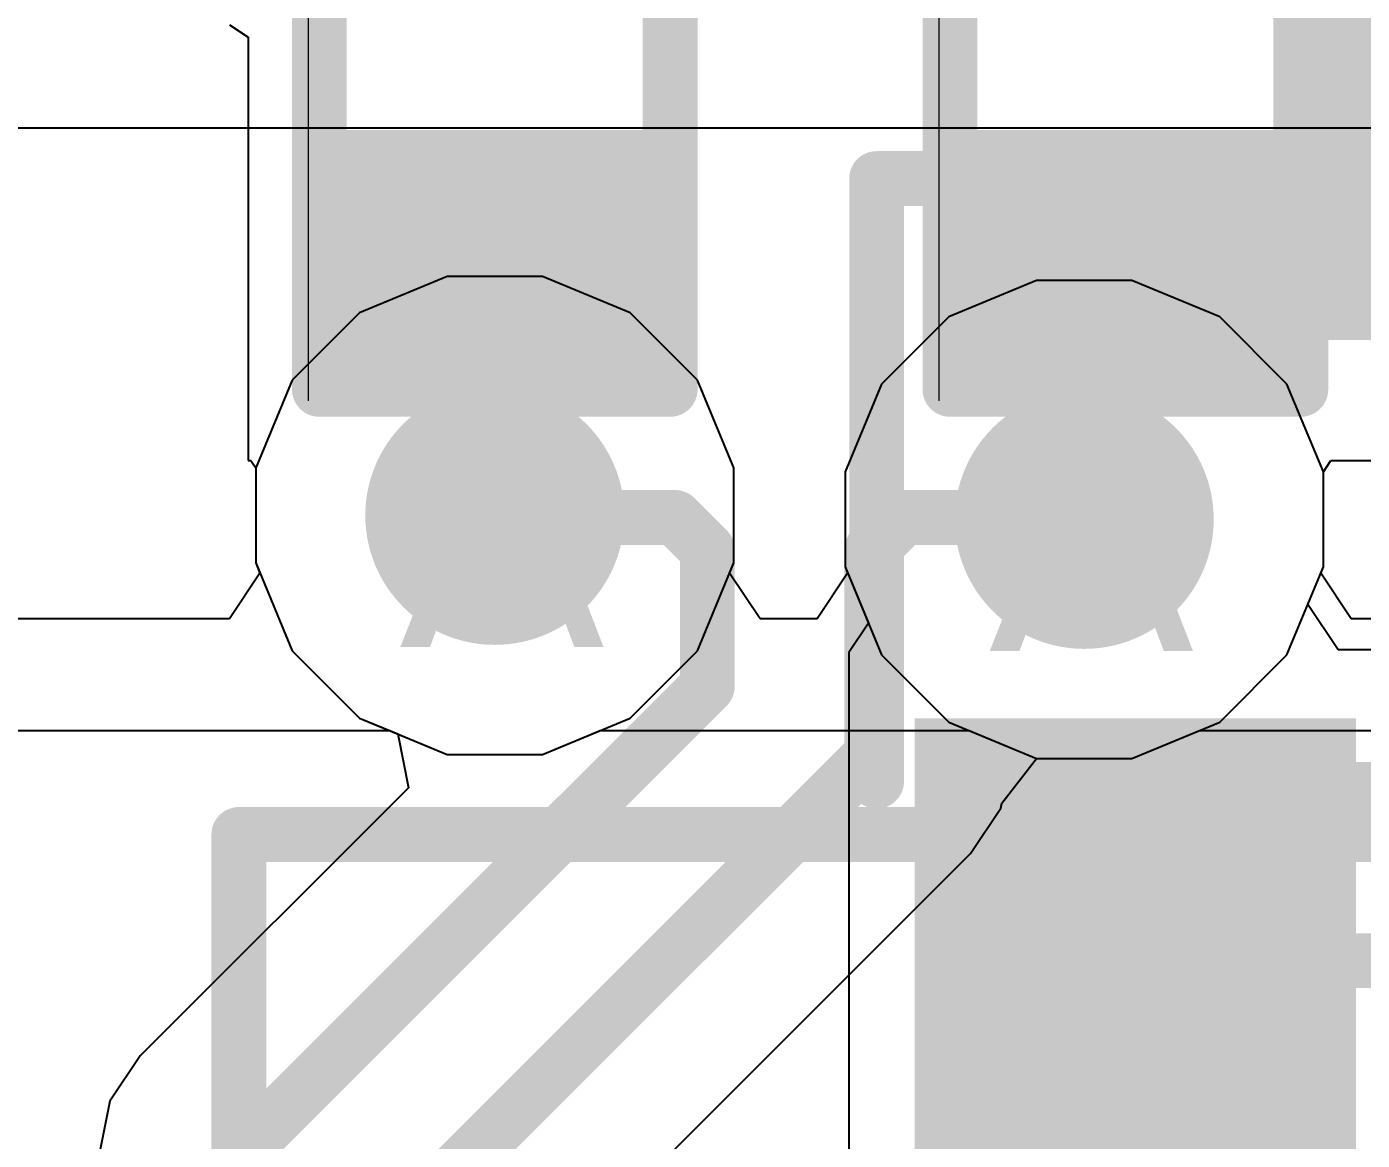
# Model space of a CAD drawing. Header units: inches. Extents: x 0 to 5271, y 0 to 5417.
# Drawn here: x 120.627 to 123.721, y 5.044 to 7.626 of the extents above; entities that cross this region are included whole.
import ezdxf

# ---------------------------------------------------------------- set-up
doc = ezdxf.new("R2010")
doc.units = ezdxf.units.IN
for name, color, linetype in [('Bottom Layer', 5, 'Continuous'), ('Bottom Overlay', 54, 'Continuous'), ('Bottom Paste', 16, 'Continuous'), ('Bottom Solder', 6, 'Continuous'), ('Drill Drawing', 1, 'Continuous'), ('L2_GND1', 16, 'Continuous'), ('L3_SIG1', 76, 'Continuous'), ('L4_PWR', 90, 'Continuous'), ('L5_GND2', 156, 'Continuous'), ('L6_SIG2', 130, 'Continuous'), ('L7_GND3', 216, 'Continuous'), ('Top Layer', 1, 'Continuous'), ('Top Overlay', 2, 'Continuous'), ('Top Paste', 8, 'Continuous'), ('Top Solder', 216, 'Continuous'), ('Via Holes', 16, 'Continuous')]:
    doc.layers.add(name, color=color, linetype=linetype)
doc.styles.add('Arial', font='', dxfattribs={"height": 0.2})
doc.styles.get('Arial').set_extended_font_data('Arial')

# ---------------------------------------------------------------- blocks, each defined once
blk = doc.blocks.new('R___0402_17')
at = {"layer": 'Top Layer'}
for points in [[(-0.6985, -0.3175), (-0.6985, 0.3175), (-0.2413, 0.3175), (-0.2413, -0.3175)], [(0.2413, -0.3175), (0.2413, 0.3175), (0.6985, 0.3175), (0.6985, -0.3175)]]:
    blk.add_hatch(color=1, dxfattribs=at).paths.add_polyline_path(points)
at = {"layer": 'Top Paste'}
for points in [[(-0.6985, -0.3175), (-0.6985, 0.3175), (-0.2413, 0.3175), (-0.2413, -0.3175)], [(0.2413, -0.3175), (0.2413, 0.3175), (0.6985, 0.3175), (0.6985, -0.3175)]]:
    blk.add_hatch(color=8, dxfattribs=at).paths.add_polyline_path(points)
at = {"layer": 'Top Solder'}
for points in [[(-0.7535, -0.3725), (-0.7535, 0.3725), (-0.1863, 0.3725), (-0.1863, -0.3725)], [(0.1863, -0.3725), (0.1863, 0.3725), (0.7535, 0.3725), (0.7535, -0.3725)]]:
    blk.add_hatch(color=216, dxfattribs=at).paths.add_polyline_path(points)
at = {"layer": 'Top Overlay'}
for points in [[(0.7874, 0.4064, 0.127, 0.127, 0), (-0.7874, 0.4064, 0.127, 0.127, 0)], [(-0.7874, -0.4064, 0.127, 0.127, 0), (-0.7874, 0.4064, 0.127, 0.127, 0)], [(0.7874, -0.4064, 0.127, 0.127, 0), (0.7874, 0.4064, 0.127, 0.127, 0)], [(0.7874, -0.4064, 0.127, 0.127, 0), (-0.7874, -0.4064, 0.127, 0.127, 0)], [(0.8128, -0.4318, 0.00323, 0.00323, 0), (-0.8128, -0.4318, 0.00323, 0.00323, 0)]]:
    blk.add_lwpolyline(points, format="xyseb", dxfattribs=at)
for points in [[(-0.8191, 0.4064, 0.0635, 0.0635, 1), (-0.7556, 0.4064, 0.0635, 0.0635, 1)], [(-0.8191, 0.4064, 0.0635, 0.0635, 1), (-0.7556, 0.4064, 0.0635, 0.0635, 1)], [(0.7556, 0.4064, 0.0635, 0.0635, 1), (0.8191, 0.4064, 0.0635, 0.0635, 1)], [(0.7556, 0.4064, 0.0635, 0.0635, 1), (0.8191, 0.4064, 0.0635, 0.0635, 1)], [(-0.8191, -0.4064, 0.0635, 0.0635, 1), (-0.7556, -0.4064, 0.0635, 0.0635, 1)], [(-0.8191, -0.4064, 0.0635, 0.0635, 1), (-0.7556, -0.4064, 0.0635, 0.0635, 1)], [(0.7556, -0.4064, 0.0635, 0.0635, 1), (0.8191, -0.4064, 0.0635, 0.0635, 1)], [(0.7556, -0.4064, 0.0635, 0.0635, 1), (0.8191, -0.4064, 0.0635, 0.0635, 1)], [(-0.8136, -0.4318, 0.00161, 0.00161, 1), (-0.812, -0.4318, 0.00161, 0.00161, 1)], [(0.812, -0.4318, 0.00161, 0.00161, 1), (0.8136, -0.4318, 0.00161, 0.00161, 1)]]:
    blk.add_lwpolyline(points, format="xyseb", close=True, dxfattribs=at)
blk = doc.blocks.new('SOT_23_B_19')
at = {"layer": 'Bottom Layer'}
blk.add_hatch(color=5, dxfattribs=at).paths.add_polyline_path([(0.54, 1.46), (1.36, 1.46), (1.36, 0.54), (0.54, 0.54)])
at = {"layer": 'Bottom Paste'}
blk.add_hatch(color=16, dxfattribs=at).paths.add_polyline_path([(0.54, 1.46), (1.36, 1.46), (1.36, 0.54), (0.54, 0.54)])
at = {"layer": 'Bottom Solder'}
for points in [[(0.4384, 1.5616), (1.4616, 1.5616), (1.4616, 0.4384), (0.4384, 0.4384)], [(-0.5116, -0.4384), (0.5116, -0.4384), (0.5116, -1.5616), (-0.5116, -1.5616)]]:
    blk.add_hatch(color=6, dxfattribs=at).paths.add_polyline_path(points)
at = {"layer": 'Bottom Overlay'}
for points in [[(1.5494, 0.5842, 0.127, 0.127, 0), (1.5494, -0.8128, 0.127, 0.127, 0)], [(1.5494, -0.8128, 0.127, 0.127, 0), (0.5588, -0.8128, 0.127, 0.127, 0)]]:
    blk.add_lwpolyline(points, format="xyseb", dxfattribs=at)
for points in [[(1.5176, 0.5842, 0.0635, 0.0635, 1), (1.5812, 0.5842, 0.0635, 0.0635, 1)], [(0.5271, -0.8128, 0.0635, 0.0635, 1), (0.5905, -0.8128, 0.0635, 0.0635, 1)], [(1.5176, -0.8128, 0.0635, 0.0635, 1), (1.5812, -0.8128, 0.0635, 0.0635, 1)], [(1.5176, -0.8128, 0.0635, 0.0635, 1), (1.5812, -0.8128, 0.0635, 0.0635, 1)]]:
    blk.add_lwpolyline(points, format="xyseb", close=True, dxfattribs=at)
blk = doc.blocks.new('R___0402_145')
at = {"layer": 'Top Layer'}
for points in [[(-0.6985, -0.3175), (-0.6985, 0.3175), (-0.2413, 0.3175), (-0.2413, -0.3175)], [(0.2413, -0.3175), (0.2413, 0.3175), (0.6985, 0.3175), (0.6985, -0.3175)]]:
    blk.add_hatch(color=1, dxfattribs=at).paths.add_polyline_path(points)
at = {"layer": 'Top Paste'}
for points in [[(-0.6985, -0.3175), (-0.6985, 0.3175), (-0.2413, 0.3175), (-0.2413, -0.3175)], [(0.2413, -0.3175), (0.2413, 0.3175), (0.6985, 0.3175), (0.6985, -0.3175)]]:
    blk.add_hatch(color=8, dxfattribs=at).paths.add_polyline_path(points)
at = {"layer": 'Top Solder'}
for points in [[(-0.7535, -0.3725), (-0.7535, 0.3725), (-0.1863, 0.3725), (-0.1863, -0.3725)], [(0.1863, -0.3725), (0.1863, 0.3725), (0.7535, 0.3725), (0.7535, -0.3725)]]:
    blk.add_hatch(color=216, dxfattribs=at).paths.add_polyline_path(points)
at = {"layer": 'Top Overlay'}
for points in [[(0.7874, 0.4064, 0.127, 0.127, 0), (-0.7874, 0.4064, 0.127, 0.127, 0)], [(-0.7874, -0.4064, 0.127, 0.127, 0), (-0.7874, 0.4064, 0.127, 0.127, 0)], [(0.7874, -0.4064, 0.127, 0.127, 0), (0.7874, 0.4064, 0.127, 0.127, 0)], [(0.7874, -0.4064, 0.127, 0.127, 0), (-0.7874, -0.4064, 0.127, 0.127, 0)], [(0.8128, -0.4318, 0.00323, 0.00323, 0), (-0.8128, -0.4318, 0.00323, 0.00323, 0)]]:
    blk.add_lwpolyline(points, format="xyseb", dxfattribs=at)
for points in [[(-0.8192, 0.4064, 0.0635, 0.0635, 1), (-0.7557, 0.4064, 0.0635, 0.0635, 1)], [(-0.8192, 0.4064, 0.0635, 0.0635, 1), (-0.7557, 0.4064, 0.0635, 0.0635, 1)], [(0.7556, 0.4064, 0.0635, 0.0635, 1), (0.8191, 0.4064, 0.0635, 0.0635, 1)], [(0.7556, 0.4064, 0.0635, 0.0635, 1), (0.8191, 0.4064, 0.0635, 0.0635, 1)], [(-0.8192, -0.4064, 0.0635, 0.0635, 1), (-0.7557, -0.4064, 0.0635, 0.0635, 1)], [(-0.8192, -0.4064, 0.0635, 0.0635, 1), (-0.7557, -0.4064, 0.0635, 0.0635, 1)], [(0.7556, -0.4064, 0.0635, 0.0635, 1), (0.8191, -0.4064, 0.0635, 0.0635, 1)], [(0.7556, -0.4064, 0.0635, 0.0635, 1), (0.8191, -0.4064, 0.0635, 0.0635, 1)], [(-0.8136, -0.4318, 0.00161, 0.00161, 1), (-0.812, -0.4318, 0.00161, 0.00161, 1)], [(0.812, -0.4318, 0.00161, 0.00161, 1), (0.8136, -0.4318, 0.00161, 0.00161, 1)]]:
    blk.add_lwpolyline(points, format="xyseb", close=True, dxfattribs=at)
blk = doc.blocks.new('HX20012_6A_______531')
at = {"layer": 'Top Overlay'}
for points in [[(-4.064, 2.7432, 0.127, 0.127, 0), (4.064, 2.7432, 0.127, 0.127, 0)], [(-4.064, 2.7432, 0.127, 0.127, 0), (-4.0635, -2.7432, 0.127, 0.127, 0)]]:
    blk.add_lwpolyline(points, format="xyseb", dxfattribs=at)
blk.add_lwpolyline([(-4.0957, 2.7432, 0.0635, 0.0635, 1), (-4.0322, 2.7432, 0.0635, 0.0635, 1)], format="xyseb", close=True, dxfattribs=at)
blk.add_lwpolyline([(-4.0957, 2.7432, 0.0635, 0.0635, 1), (-4.0322, 2.7432, 0.0635, 0.0635, 1)], format="xyseb", close=True, dxfattribs=at)

msp = doc.modelspace()

# ---------------------------------------------------------------- hatches: boundary and pattern name
at = {"layer": 'Bottom Layer'}
h = msp.add_hatch(color=5, dxfattribs=at)
edge = h.paths.add_edge_path()
edge.add_arc((121.711, 6.4929), 0.3, 0, 360)
h = msp.add_hatch(color=5, dxfattribs=at)
edge = h.paths.add_edge_path()
edge.add_arc((123.0766, 6.4836), 0.3, 0, 360)
at = {"layer": 'L2_GND1'}
h = msp.add_hatch(color=16, dxfattribs=at)
edge = h.paths.add_edge_path()
edge.add_arc((121.711, 6.4929), 0.3, 0, 360)
h = msp.add_hatch(color=16, dxfattribs=at)
edge = h.paths.add_edge_path()
edge.add_arc((123.0766, 6.4836), 0.3, 0, 360)
at = {"layer": 'L3_SIG1'}
h = msp.add_hatch(color=76, dxfattribs=at)
edge = h.paths.add_edge_path()
edge.add_arc((121.711, 6.4929), 0.3, 0, 360)
h = msp.add_hatch(color=76, dxfattribs=at)
edge = h.paths.add_edge_path()
edge.add_arc((123.0766, 6.4836), 0.3, 0, 360)
at = {"layer": 'L4_PWR'}
h = msp.add_hatch(color=90, dxfattribs=at)
edge = h.paths.add_edge_path()
edge.add_arc((121.711, 6.4929), 0.3, 0, 360)
h = msp.add_hatch(color=90, dxfattribs=at)
edge = h.paths.add_edge_path()
edge.add_arc((123.0766, 6.4836), 0.3, 0, 360)
at = {"layer": 'L5_GND2'}
h = msp.add_hatch(color=156, dxfattribs=at)
edge = h.paths.add_edge_path()
edge.add_arc((121.711, 6.4929), 0.3, 0, 360)
h = msp.add_hatch(color=156, dxfattribs=at)
edge = h.paths.add_edge_path()
edge.add_arc((123.0766, 6.4836), 0.3, 0, 360)
at = {"layer": 'L6_SIG2'}
h = msp.add_hatch(color=130, dxfattribs=at)
edge = h.paths.add_edge_path()
edge.add_arc((121.711, 6.4929), 0.3, 0, 360)
h = msp.add_hatch(color=130, dxfattribs=at)
edge = h.paths.add_edge_path()
edge.add_arc((123.0766, 6.4836), 0.3, 0, 360)
at = {"layer": 'L7_GND3'}
h = msp.add_hatch(color=216, dxfattribs=at)
edge = h.paths.add_edge_path()
edge.add_arc((121.711, 6.4929), 0.3, 0, 360)
h = msp.add_hatch(color=216, dxfattribs=at)
edge = h.paths.add_edge_path()
edge.add_arc((123.0766, 6.4836), 0.3, 0, 360)
at = {"layer": 'Top Layer'}
h = msp.add_hatch(color=1, dxfattribs=at)
edge = h.paths.add_edge_path()
edge.add_arc((121.711, 6.4929), 0.3, 0, 360)
h = msp.add_hatch(color=1, dxfattribs=at)
edge = h.paths.add_edge_path()
edge.add_arc((123.0766, 6.4836), 0.3, 0, 360)
at = {"layer": 'Via Holes'}
h = msp.add_hatch(color=7, dxfattribs=at)
edge = h.paths.add_edge_path()
edge.add_arc((121.711, 6.4929), 0.15, 0, 360)
h = msp.add_hatch(color=7, dxfattribs=at)
edge = h.paths.add_edge_path()
edge.add_arc((123.0766, 6.4836), 0.15, 0, 360)

# ---------------------------------------------------------------- linework, layer by layer
at = {"layer": 'Bottom Layer'}
for p, q in [((121.6008, 7.0469), (121.3972, 6.9626)), ((121.8212, 7.0469), (121.6008, 7.0469)), ((122.0248, 6.9626), (121.8212, 7.0469)), ((122.9664, 7.0376), (122.7628, 6.9532)), ((123.1868, 7.0376), (122.9664, 7.0376)), ((123.3904, 6.9532), (123.1868, 7.0376)), ((121.3972, 6.9626), (121.2413, 6.8067)), ((122.1806, 6.8067), (122.0248, 6.9626)), ((122.7628, 6.9532), (122.6069, 6.7974)), ((123.5462, 6.7974), (123.3904, 6.9532)), ((121.2413, 6.8067), (121.157, 6.6031)), ((122.265, 6.6031), (122.1806, 6.8067)), ((122.6069, 6.7974), (122.5226, 6.5938)), ((123.6306, 6.5938), (123.5462, 6.7974)), ((121.157, 6.6031), (121.157, 6.3827)), ((122.265, 6.3827), (122.265, 6.6031)), ((122.5226, 6.5938), (122.5226, 6.3734)), ((123.6306, 6.3734), (123.6306, 6.5938)), ((121.157, 6.3827), (121.2413, 6.1791)), ((122.1806, 6.1791), (122.265, 6.3827)), ((122.5226, 6.3734), (122.5765, 6.2431)), ((123.5947, 6.2868), (123.6306, 6.3734)), ((123.6653, 6.1812), (123.5947, 6.2868)), ((122.5765, 6.2431), (122.531, 6.175)), ((121.2413, 6.1791), (121.3972, 6.0233)), ((122.0248, 6.0233), (122.1806, 6.1791)), ((122.531, 6.175), (122.531, 6.175)), ((122.531, 6.175), (122.531, 4.7961)), ((123.8463, 6.1812), (123.6653, 6.1812)), ((121.3972, 6.0233), (121.6008, 5.9389)), ((121.8212, 5.9389), (122.0248, 6.0233)), ((121.6008, 5.9389), (121.8212, 5.9389))]:
    msp.add_line(p, q, dxfattribs=at)
for points in [[(123.195, 5.511, 0.127, 0.127, 0), (123.5415, 5.8575, 0.127, 0.127, 0)], [(123.5415, 5.8575, 0.127, 0.127, 0), (124.2897, 5.8575, 0.127, 0.127, 0)], [(123.195, 5.461, 0.127, 0.127, 0), (123.195, 5.511, 0.127, 0.127, 0)], [(123.195, 5.461, 0.127, 0.127, 0), (123.8016, 5.461, 0.127, 0.127, 0)]]:
    msp.add_lwpolyline(points, format="xyseb", dxfattribs=at)
for points in [[(123.5098, 5.8575, 0.0635, 0.0635, 1), (123.5733, 5.8575, 0.0635, 0.0635, 1)], [(123.5098, 5.8575, 0.0635, 0.0635, 1), (123.5733, 5.8575, 0.0635, 0.0635, 1)], [(123.1632, 5.511, 0.0635, 0.0635, 1), (123.2267, 5.511, 0.0635, 0.0635, 1)], [(123.1632, 5.511, 0.0635, 0.0635, 1), (123.2267, 5.511, 0.0635, 0.0635, 1)], [(123.1632, 5.461, 0.0635, 0.0635, 1), (123.2267, 5.461, 0.0635, 0.0635, 1)], [(123.1632, 5.461, 0.0635, 0.0635, 1), (123.2267, 5.461, 0.0635, 0.0635, 1)]]:
    msp.add_lwpolyline(points, format="xyseb", close=True, dxfattribs=at)
at = {"layer": 'L2_GND1'}
for p, q in [((121.6008, 7.0469), (121.3972, 6.9626)), ((121.8212, 7.0469), (121.6008, 7.0469)), ((122.0248, 6.9626), (121.8212, 7.0469)), ((122.9664, 7.0376), (122.7628, 6.9532)), ((123.1868, 7.0376), (122.9664, 7.0376)), ((123.3904, 6.9532), (123.1868, 7.0376)), ((121.3972, 6.9626), (121.2413, 6.8067)), ((122.1806, 6.8067), (122.0248, 6.9626)), ((122.7628, 6.9532), (122.6069, 6.7974)), ((123.5462, 6.7974), (123.3904, 6.9532)), ((121.2413, 6.8067), (121.157, 6.6031)), ((122.265, 6.6031), (122.1806, 6.8067)), ((122.6069, 6.7974), (122.5226, 6.5938)), ((123.6306, 6.5938), (123.5462, 6.7974)), ((121.157, 6.6031), (121.157, 6.3827)), ((122.265, 6.3827), (122.265, 6.6031)), ((122.5226, 6.5938), (122.5226, 6.3734)), ((123.6306, 6.3734), (123.6306, 6.5938)), ((121.157, 6.3827), (121.2413, 6.1791)), ((122.1806, 6.1791), (122.265, 6.3827)), ((122.5226, 6.3734), (122.6069, 6.1697)), ((123.5462, 6.1697), (123.6306, 6.3734)), ((121.2413, 6.1791), (121.3972, 6.0233)), ((122.0248, 6.0233), (122.1806, 6.1791)), ((122.6069, 6.1697), (122.7628, 6.0139)), ((123.3904, 6.0139), (123.5462, 6.1697)), ((121.3972, 6.0233), (121.6008, 5.9389)), ((121.8212, 5.9389), (122.0248, 6.0233)), ((122.7628, 6.0139), (122.9664, 5.9296)), ((123.1868, 5.9296), (123.3904, 6.0139)), ((121.6008, 5.9389), (121.8212, 5.9389)), ((122.9664, 5.9296), (123.1868, 5.9296))]:
    msp.add_line(p, q, dxfattribs=at)
at = {"layer": 'L3_SIG1'}
for p, q in [((121.6008, 7.0469), (121.3972, 6.9626)), ((121.8212, 7.0469), (121.6008, 7.0469)), ((122.0248, 6.9626), (121.8212, 7.0469)), ((122.9664, 7.0376), (122.7628, 6.9532)), ((123.1868, 7.0376), (122.9664, 7.0376)), ((123.3904, 6.9532), (123.1868, 7.0376)), ((121.3972, 6.9626), (121.2413, 6.8067)), ((122.1806, 6.8067), (122.0248, 6.9626)), ((122.7628, 6.9532), (122.6069, 6.7974)), ((123.5462, 6.7974), (123.3904, 6.9532)), ((121.2413, 6.8067), (121.157, 6.6031)), ((122.265, 6.6031), (122.1806, 6.8067)), ((122.6069, 6.7974), (122.5226, 6.5938)), ((123.6306, 6.5938), (123.5462, 6.7974)), ((121.157, 6.6031), (121.157, 6.3827)), ((122.265, 6.3827), (122.265, 6.6031)), ((122.5226, 6.5938), (122.5226, 6.3734)), ((123.6306, 6.3734), (123.6306, 6.5938)), ((121.157, 6.3827), (121.1668, 6.359)), ((122.2551, 6.359), (122.265, 6.3827)), ((121.1668, 6.359), (121.0963, 6.2534)), ((122.3257, 6.2534), (122.2551, 6.359)), ((122.5285, 6.359), (122.458, 6.2534)), ((122.5226, 6.3734), (122.5285, 6.359)), ((123.6246, 6.359), (123.6306, 6.3734)), ((123.6952, 6.2534), (123.6246, 6.359)), ((121.0963, 6.2534), (117.354, 6.2534)), ((122.458, 6.2534), (122.3257, 6.2534)), ((123.8396, 6.2534), (123.6952, 6.2534)), ((117.354, 5.9944), (121.4668, 5.9944)), ((121.4668, 5.9944), (121.6008, 5.9389)), ((121.8212, 5.9389), (121.9551, 5.9944)), ((121.9551, 5.9944), (122.8098, 5.9944)), ((122.8098, 5.9944), (122.9664, 5.9296)), ((123.1868, 5.9296), (123.3433, 5.9944)), ((123.3433, 5.9944), (124.2289, 5.9944)), ((121.6008, 5.9389), (121.8212, 5.9389)), ((122.9664, 5.9296), (123.1868, 5.9296))]:
    msp.add_line(p, q, dxfattribs=at)
at = {"layer": 'L4_PWR'}
for p, q in [((121.6008, 7.0469), (121.3972, 6.9626)), ((121.8212, 7.0469), (121.6008, 7.0469)), ((122.0248, 6.9626), (121.8212, 7.0469)), ((122.9664, 7.0376), (122.7628, 6.9532)), ((123.1868, 7.0376), (122.9664, 7.0376)), ((123.3904, 6.9532), (123.1868, 7.0376)), ((121.3972, 6.9626), (121.2413, 6.8067)), ((122.1806, 6.8067), (122.0248, 6.9626)), ((122.7628, 6.9532), (122.6069, 6.7974)), ((123.5462, 6.7974), (123.3904, 6.9532)), ((121.2413, 6.8067), (121.157, 6.6031)), ((122.265, 6.6031), (122.1806, 6.8067)), ((122.6069, 6.7974), (122.5226, 6.5938)), ((123.6306, 6.5938), (123.5462, 6.7974)), ((121.157, 6.6031), (121.157, 6.3827)), ((122.265, 6.3827), (122.265, 6.6031)), ((122.5226, 6.5938), (122.5226, 6.3734)), ((123.6306, 6.3734), (123.6306, 6.5938)), ((121.157, 6.3827), (121.2413, 6.1791)), ((122.1806, 6.1791), (122.265, 6.3827)), ((122.5226, 6.3734), (122.6069, 6.1697)), ((123.5462, 6.1697), (123.6306, 6.3734)), ((121.2413, 6.1791), (121.3972, 6.0233)), ((122.0248, 6.0233), (122.1806, 6.1791)), ((122.6069, 6.1697), (122.7628, 6.0139)), ((123.3904, 6.0139), (123.5462, 6.1697)), ((121.3972, 6.0233), (121.6008, 5.9389)), ((121.8212, 5.9389), (122.0248, 6.0233)), ((122.7628, 6.0139), (122.9664, 5.9296)), ((123.1868, 5.9296), (123.3904, 6.0139)), ((121.6008, 5.9389), (121.8212, 5.9389)), ((122.9664, 5.9296), (123.1868, 5.9296))]:
    msp.add_line(p, q, dxfattribs=at)
at = {"layer": 'L5_GND2'}
for p, q in [((121.6008, 7.0469), (121.3972, 6.9626)), ((121.8212, 7.0469), (121.6008, 7.0469)), ((122.0248, 6.9626), (121.8212, 7.0469)), ((122.9664, 7.0376), (122.7628, 6.9532)), ((123.1868, 7.0376), (122.9664, 7.0376)), ((123.3904, 6.9532), (123.1868, 7.0376)), ((121.3972, 6.9626), (121.2413, 6.8067)), ((122.1806, 6.8067), (122.0248, 6.9626)), ((122.7628, 6.9532), (122.6069, 6.7974)), ((123.5462, 6.7974), (123.3904, 6.9532)), ((121.2413, 6.8067), (121.157, 6.6031)), ((122.265, 6.6031), (122.1806, 6.8067)), ((122.6069, 6.7974), (122.5226, 6.5938)), ((123.6306, 6.5938), (123.5462, 6.7974)), ((121.157, 6.6031), (121.157, 6.3827)), ((122.265, 6.3827), (122.265, 6.6031)), ((122.5226, 6.5938), (122.5226, 6.3734)), ((123.6306, 6.3734), (123.6306, 6.5938)), ((121.157, 6.3827), (121.2413, 6.1791)), ((122.1806, 6.1791), (122.265, 6.3827)), ((122.5226, 6.3734), (122.6069, 6.1697)), ((123.5462, 6.1697), (123.6306, 6.3734)), ((121.2413, 6.1791), (121.3972, 6.0233)), ((122.0248, 6.0233), (122.1806, 6.1791)), ((122.6069, 6.1697), (122.7628, 6.0139)), ((123.3904, 6.0139), (123.5462, 6.1697)), ((121.3972, 6.0233), (121.6008, 5.9389)), ((121.8212, 5.9389), (122.0248, 6.0233)), ((122.7628, 6.0139), (122.9664, 5.9296)), ((123.1868, 5.9296), (123.3904, 6.0139)), ((121.6008, 5.9389), (121.8212, 5.9389)), ((122.9664, 5.9296), (123.1868, 5.9296))]:
    msp.add_line(p, q, dxfattribs=at)
at = {"layer": 'L6_SIG2'}
for p, q in [((119.8342, 7.3914), (129.4892, 7.3914)), ((121.6008, 7.0469), (121.3972, 6.9626)), ((121.8212, 7.0469), (121.6008, 7.0469)), ((122.0248, 6.9626), (121.8212, 7.0469)), ((122.9664, 7.0376), (122.7628, 6.9532)), ((123.1868, 7.0376), (122.9664, 7.0376)), ((123.3904, 6.9532), (123.1868, 7.0376)), ((121.3972, 6.9626), (121.2413, 6.8067)), ((122.1806, 6.8067), (122.0248, 6.9626)), ((122.7628, 6.9532), (122.6069, 6.7974)), ((123.5462, 6.7974), (123.3904, 6.9532)), ((121.2413, 6.8067), (121.157, 6.6031)), ((122.265, 6.6031), (122.1806, 6.8067)), ((122.6069, 6.7974), (122.5226, 6.5938)), ((123.6306, 6.5938), (123.5462, 6.7974)), ((121.157, 6.6031), (121.157, 6.3827)), ((122.265, 6.3827), (122.265, 6.6031)), ((122.5226, 6.5938), (122.5226, 6.3734)), ((123.6306, 6.3734), (123.6306, 6.5938)), ((121.157, 6.3827), (121.2413, 6.1791)), ((122.1806, 6.1791), (122.265, 6.3827)), ((122.5226, 6.3734), (122.6069, 6.1697)), ((123.5462, 6.1697), (123.6306, 6.3734)), ((121.2413, 6.1791), (121.3972, 6.0233)), ((122.0248, 6.0233), (122.1806, 6.1791)), ((122.6069, 6.1697), (122.7628, 6.0139)), ((123.3904, 6.0139), (123.5462, 6.1697)), ((121.3972, 6.0233), (121.6008, 5.9389)), ((121.8212, 5.9389), (122.0248, 6.0233)), ((122.7628, 6.0139), (122.9664, 5.9296)), ((123.1868, 5.9296), (123.3904, 6.0139)), ((121.6008, 5.9389), (121.8212, 5.9389)), ((122.9664, 5.9296), (123.1868, 5.9296))]:
    msp.add_line(p, q, dxfattribs=at)
at = {"layer": 'L7_GND3'}
for p, q in [((121.6008, 7.0469), (121.3972, 6.9626)), ((121.8212, 7.0469), (121.6008, 7.0469)), ((122.0248, 6.9626), (121.8212, 7.0469)), ((122.9664, 7.0376), (122.7628, 6.9532)), ((123.1868, 7.0376), (122.9664, 7.0376)), ((123.3904, 6.9532), (123.1868, 7.0376)), ((121.3972, 6.9626), (121.2413, 6.8067)), ((122.1806, 6.8067), (122.0248, 6.9626)), ((122.7628, 6.9532), (122.6069, 6.7974)), ((123.5462, 6.7974), (123.3904, 6.9532)), ((121.2413, 6.8067), (121.157, 6.6031)), ((122.265, 6.6031), (122.1806, 6.8067)), ((122.6069, 6.7974), (122.5226, 6.5938)), ((123.6306, 6.5938), (123.5462, 6.7974)), ((121.157, 6.6031), (121.157, 6.3827)), ((122.265, 6.3827), (122.265, 6.6031)), ((122.5226, 6.5938), (122.5226, 6.3734)), ((123.6306, 6.3734), (123.6306, 6.5938)), ((121.157, 6.3827), (121.2413, 6.1791)), ((122.1806, 6.1791), (122.265, 6.3827)), ((122.5226, 6.3734), (122.6069, 6.1697)), ((123.5462, 6.1697), (123.6306, 6.3734)), ((121.2413, 6.1791), (121.3972, 6.0233)), ((122.0248, 6.0233), (122.1806, 6.1791)), ((122.6069, 6.1697), (122.7628, 6.0139)), ((123.3904, 6.0139), (123.5462, 6.1697)), ((121.3972, 6.0233), (121.6008, 5.9389)), ((121.8212, 5.9389), (122.0248, 6.0233)), ((122.7628, 6.0139), (122.9664, 5.9296)), ((123.1868, 5.9296), (123.3904, 6.0139)), ((121.6008, 5.9389), (121.8212, 5.9389)), ((122.9664, 5.9296), (123.1868, 5.9296))]:
    msp.add_line(p, q, dxfattribs=at)
at = {"layer": 'Top Layer'}
for p, q in [((121.096, 7.6304), (121.1395, 7.6014)), ((121.1395, 7.6014), (121.1395, 6.6199)), ((121.1395, 6.6199), (121.1457, 6.6199)), ((121.1457, 6.6199), (121.157, 6.6031)), ((121.157, 6.6031), (121.157, 6.3827)), ((123.6306, 6.5937), (123.6481, 6.6199)), ((123.6306, 6.3734), (123.6306, 6.5937)), ((123.6481, 6.6199), (123.7435, 6.6199)), ((121.157, 6.3827), (121.2413, 6.1791)), ((123.5462, 6.1697), (123.6306, 6.3734)), ((121.2413, 6.1791), (121.3972, 6.0233)), ((123.3904, 6.0139), (123.5462, 6.1697)), ((121.3972, 6.0233), (121.4862, 5.9864)), ((123.1868, 5.9296), (123.3904, 6.0139)), ((121.4862, 5.9864), (121.511, 5.8618)), ((122.8855, 5.8256), (122.9664, 5.9296)), ((122.9664, 5.9296), (123.1868, 5.9296)), ((121.511, 5.8618), (120.8893, 5.2401)), ((122.8834, 5.8146), (122.8855, 5.8256)), ((122.8132, 5.7096), (122.8834, 5.8146)), ((121.9331, 4.8295), (122.8132, 5.7096)), ((120.8893, 5.2401), (120.8191, 5.1351)), ((120.8191, 5.1351), (120.7945, 5.0112))]:
    msp.add_line(p, q, dxfattribs=at)
for points in [[(121.711, 6.4929, 0.127, 0.127, 0), (121.711, 7.1025, 0.127, 0.127, 0)], [(123.0766, 6.4836, 0.127, 0.127, 0), (123.0766, 7.0932, 0.127, 0.127, 0)], [(121.711, 6.4929, 0.127, 0.127, 0), (121.7157, 6.4882, 0.127, 0.127, 0)], [(121.7157, 6.4882, 0.127, 0.127, 0), (122.1289, 6.4882, 0.127, 0.127, 0)], [(122.1289, 6.4882, 0.127, 0.127, 0), (122.2033, 6.4138, 0.127, 0.127, 0)], [(122.5843, 6.4138, 0.127, 0.127, 0), (122.6587, 6.4882, 0.127, 0.127, 0)], [(122.6587, 6.4882, 0.127, 0.127, 0), (123.0719, 6.4882, 0.127, 0.127, 0)], [(123.0719, 6.4882, 0.127, 0.127, 0), (123.0766, 6.4836, 0.127, 0.127, 0)], [(122.2033, 6.0963, 0.127, 0.127, 0), (122.2033, 6.4138, 0.127, 0.127, 0)], [(122.5843, 5.9385, 0.127, 0.127, 0), (122.5843, 6.4138, 0.127, 0.127, 0)], [(121.1182, 5.0112, 0.127, 0.127, 0), (122.2033, 6.0963, 0.127, 0.127, 0)], [(121.7876, 5.1418, 0.127, 0.127, 0), (122.5843, 5.9385, 0.127, 0.127, 0)], [(121.4992, 4.8534, 0.127, 0.127, 0), (121.7876, 5.1418, 0.127, 0.127, 0)], [(121.1182, 1.0575, 0.127, 0.127, 0), (121.1182, 5.0112, 0.127, 0.127, 0)]]:
    msp.add_lwpolyline(points, format="xyseb", dxfattribs=at)
for points in [[(121.6792, 7.1025, 0.0635, 0.0635, 1), (121.7427, 7.1025, 0.0635, 0.0635, 1)], [(123.0448, 7.0932, 0.0635, 0.0635, 1), (123.1083, 7.0932, 0.0635, 0.0635, 1)], [(121.6792, 6.4929, 0.0635, 0.0635, 1), (121.7427, 6.4929, 0.0635, 0.0635, 1)], [(121.6792, 6.4929, 0.0635, 0.0635, 1), (121.7427, 6.4929, 0.0635, 0.0635, 1)], [(121.6839, 6.4882, 0.0635, 0.0635, 1), (121.7474, 6.4882, 0.0635, 0.0635, 1)], [(121.6839, 6.4882, 0.0635, 0.0635, 1), (121.7474, 6.4882, 0.0635, 0.0635, 1)], [(122.0971, 6.4882, 0.0635, 0.0635, 1), (122.1606, 6.4882, 0.0635, 0.0635, 1)], [(122.0971, 6.4882, 0.0635, 0.0635, 1), (122.1606, 6.4882, 0.0635, 0.0635, 1)], [(122.6269, 6.4882, 0.0635, 0.0635, 1), (122.6904, 6.4882, 0.0635, 0.0635, 1)], [(122.6269, 6.4882, 0.0635, 0.0635, 1), (122.6904, 6.4882, 0.0635, 0.0635, 1)], [(123.0401, 6.4882, 0.0635, 0.0635, 1), (123.1036, 6.4882, 0.0635, 0.0635, 1)], [(123.0401, 6.4882, 0.0635, 0.0635, 1), (123.1036, 6.4882, 0.0635, 0.0635, 1)], [(123.0448, 6.4836, 0.0635, 0.0635, 1), (123.1083, 6.4836, 0.0635, 0.0635, 1)], [(123.0448, 6.4836, 0.0635, 0.0635, 1), (123.1083, 6.4836, 0.0635, 0.0635, 1)], [(122.1715, 6.4138, 0.0635, 0.0635, 1), (122.235, 6.4138, 0.0635, 0.0635, 1)], [(122.1715, 6.4138, 0.0635, 0.0635, 1), (122.235, 6.4138, 0.0635, 0.0635, 1)], [(122.5525, 6.4138, 0.0635, 0.0635, 1), (122.616, 6.4138, 0.0635, 0.0635, 1)], [(122.5525, 6.4138, 0.0635, 0.0635, 1), (122.616, 6.4138, 0.0635, 0.0635, 1)], [(122.1715, 6.0963, 0.0635, 0.0635, 1), (122.235, 6.0963, 0.0635, 0.0635, 1)], [(122.1715, 6.0963, 0.0635, 0.0635, 1), (122.235, 6.0963, 0.0635, 0.0635, 1)], [(122.5525, 5.9385, 0.0635, 0.0635, 1), (122.616, 5.9385, 0.0635, 0.0635, 1)], [(122.5525, 5.9385, 0.0635, 0.0635, 1), (122.616, 5.9385, 0.0635, 0.0635, 1)], [(121.7559, 5.1418, 0.0635, 0.0635, 1), (121.8194, 5.1418, 0.0635, 0.0635, 1)], [(121.7559, 5.1418, 0.0635, 0.0635, 1), (121.8194, 5.1418, 0.0635, 0.0635, 1)], [(121.0864, 5.0112, 0.0635, 0.0635, 1), (121.1499, 5.0112, 0.0635, 0.0635, 1)], [(121.0864, 5.0112, 0.0635, 0.0635, 1), (121.1499, 5.0112, 0.0635, 0.0635, 1)]]:
    msp.add_lwpolyline(points, format="xyseb", close=True, dxfattribs=at)

# ---------------------------------------------------------------- block references
for name, p, rotation in [('R___0402_145', (121.711, 7.5724), 270), ('R___0402_17', (123.172, 7.5724), 270), ('SOT_23_B_19', (124.145, 6.461), 180)]:
    msp.add_blockref(name, p, dxfattribs=dict(rotation=rotation))
msp.add_blockref('HX20012_6A_______531', (125.182, 3.0102))

# ---------------------------------------------------------------- texts
at = {"layer": 'Drill Drawing', "style": 'Arial'}
for p in [(121.4909, 6.1882), (122.8565, 6.1788)]:
    msp.add_text('A', height=0.508, dxfattribs=at).set_placement(p)

doc.saveas('drawing.dxf')
